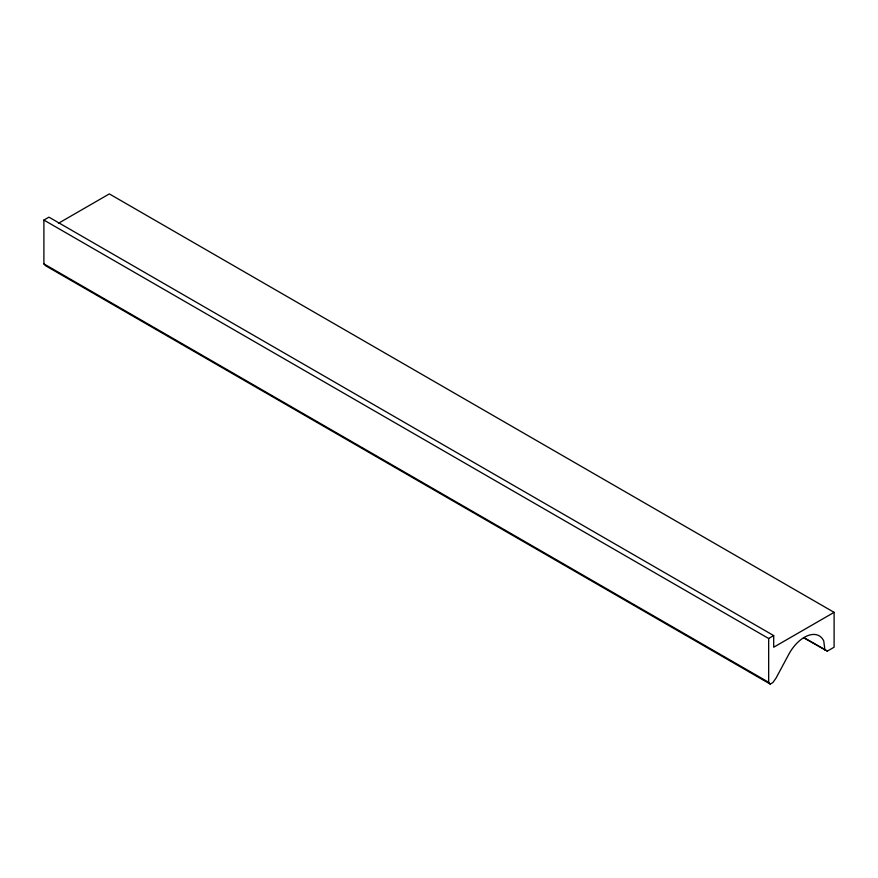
<?xml version="1.0" encoding="UTF-8"?>
<svg xmlns="http://www.w3.org/2000/svg" width="878" height="878" viewBox="0 0 878 878"><rect width="100%" height="100%" fill="white"/><g stroke="black" fill="none" stroke-linecap="round" stroke-linejoin="round"><path stroke-width="1.32" d="M824.925 650.071L823.751 641.006A29.687 17.143 -60 0 0 788.214 655.394L776.02 678.134L772.87 682.568L770.225 684.094L45.458 265.65L43.9 263.872L43.9 220.06L48.938 217.151L773.705 635.595L773.705 647.218L834.1 612.35L834.1 647.218L827.361 651.114L803.579 637.746M58.409 223.308L109.333 193.906L834.1 612.35M43.9 220.06L768.667 638.504L773.705 635.595M804.819 638.097L827.361 651.114M43.9 263.872L768.667 682.316L770.225 684.094M768.667 638.504L768.667 682.316"/></g></svg>
